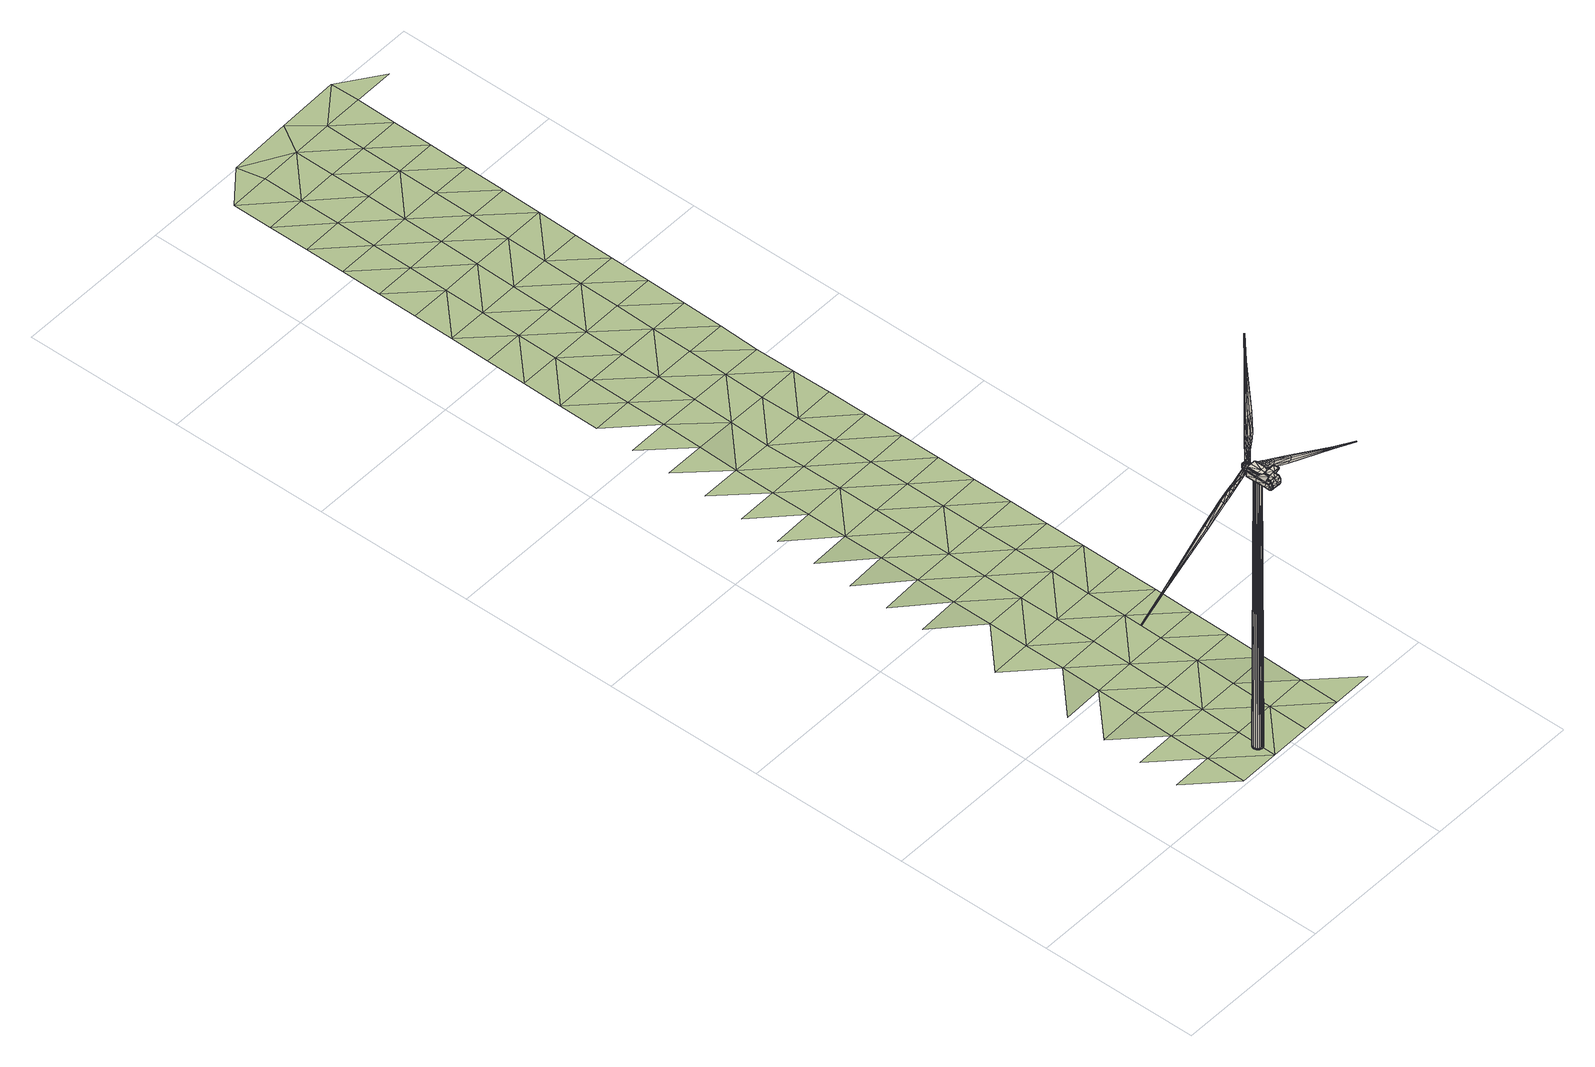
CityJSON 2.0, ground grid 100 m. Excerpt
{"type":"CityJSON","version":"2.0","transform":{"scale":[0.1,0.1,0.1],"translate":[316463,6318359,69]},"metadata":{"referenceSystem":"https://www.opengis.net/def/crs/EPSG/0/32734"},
"CityObjects":{
"otherconstruction1":{"type":"OtherConstruction","attributes":{"class":"wind_turbine","X":316549.18,"Y":6318372.56,"lat":-33.26,"lon":19.03,"manufacturer":"Vestas","model":"V100-2.0","rated_power_kw":2000,"rated_power_mw":2,"rotor_diameter_m":100,"rotor_radius_m":50,"swept_area_m2":7854,"blade_count":3,"blade_length_m":50,"hub_height_m":95,"tower_type":"steel_tube","tower_shape":"conical","cut_in_ms":3,"rated_ms":12,"cut_out_ms":22,"iec_class":"llb","generator_type":"DFIG","gearbox_type":"spur_planetary","gearbox_stages":3,"onshore":true,"offshore":false,"ground_height":71.12},"geometry":[{"type":"CompositeSurface","lod":"2","boundaries":[[[0,1,2]],[[1,3,2]],[[3,4,2]],[[5,6,7]],[[5,7,8]],[[9,8,7]],[[9,7,10]],[[2,9,10]],[[2,10,0]],[[11,12,13]],[[11,13,14]],[[15,16,17]],[[15,17,18]],[[19,20,21]],[[19,21,22]],[[23,24,25]],[[23,25,26]],[[27,5,28]],[[27,28,29]],[[30,31,32]],[[30,32,33]],[[34,35,36]],[[34,36,37]],[[38,2,4]],[[39,30,33]],[[39,33,40]],[[41,42,2]],[[41,2,38]],[[22,21,43]],[[22,43,40]],[[44,25,43]],[[44,43,21]],[[39,19,45]],[[39,45,30]],[[46,47,48]],[[46,48,49]],[[24,50,43]],[[24,43,25]],[[26,51,52]],[[26,52,36]],[[19,39,50]],[[19,50,20]],[[53,20,50]],[[53,50,24]],[[5,27,54]],[[5,54,55]],[[27,31,56]],[[27,56,54]],[[31,30,45]],[[31,45,56]],[[57,32,29]],[[57,29,58]],[[24,23,59]],[[24,59,53]],[[28,60,58]],[[28,58,29]],[[61,14,13]],[[61,13,62]],[[50,39,40]],[[50,40,43]],[[29,32,31]],[[29,31,27]],[[63,57,56]],[[63,56,45]],[[40,33,63]],[[40,63,22]],[[20,53,44]],[[20,44,21]],[[23,35,64]],[[23,64,59]],[[45,19,22]],[[45,22,63]],[[63,33,32]],[[63,32,57]],[[35,23,26]],[[35,26,36]],[[54,56,57]],[[54,57,58]],[[53,59,51]],[[53,51,44]],[[25,44,51]],[[25,51,26]],[[55,54,58]],[[55,58,60]],[[18,17,12]],[[18,12,11]],[[59,64,52]],[[59,52,51]],[[65,66,67]],[[65,67,68]],[[68,67,69]],[[68,69,70]],[[71,72,73]],[[71,73,74]],[[74,73,75]],[[74,75,76]],[[77,78,79]],[[77,79,80]],[[80,79,81]],[[80,81,82]],[[66,71,74]],[[66,74,67]],[[67,74,76]],[[67,76,69]],[[82,65,68]],[[82,68,80]],[[80,68,70]],[[80,70,77]],[[83,84,85]],[[83,85,86]],[[86,85,87]],[[86,87,88]],[[89,90,91]],[[89,91,92]],[[92,91,93]],[[92,93,94]],[[95,41,38]],[[95,38,96]],[[47,97,98]],[[47,98,48]],[[6,99,78]],[[6,78,7]],[[82,81,100]],[[82,100,62]],[[10,7,78]],[[10,78,77]],[[101,102,100]],[[101,100,81]],[[66,65,13]],[[66,13,12]],[[62,13,65]],[[62,65,82]],[[1,0,70]],[[1,70,69]],[[77,70,0]],[[77,0,10]],[[71,66,12]],[[71,12,17]],[[3,1,69]],[[3,69,76]],[[72,71,17]],[[72,17,16]],[[4,3,76]],[[4,76,75]],[[102,103,104]],[[102,104,100]],[[100,104,61]],[[100,61,62]],[[64,105,106]],[[64,106,52]],[[52,106,37]],[[52,37,36]],[[64,35,34]],[[64,34,105]],[[107,108,109]],[[109,108,110]],[[110,108,111]],[[112,113,114]],[[112,114,115]],[[116,117,114]],[[116,114,113]],[[108,107,117]],[[108,117,116]],[[11,14,118]],[[11,118,119]],[[15,18,120]],[[15,120,121]],[[122,123,124]],[[122,124,125]],[[126,127,128]],[[126,128,129]],[[130,131,132]],[[130,132,112]],[[133,134,135]],[[34,37,136]],[[34,136,137]],[[138,111,108]],[[139,140,134]],[[139,134,133]],[[141,138,108]],[[141,108,142]],[[123,143,124]],[[123,140,143]],[[144,124,143]],[[144,143,128]],[[139,133,145]],[[139,145,122]],[[46,49,146]],[[46,146,147]],[[129,128,143]],[[129,143,148]],[[127,136,149]],[[127,149,150]],[[122,148,139]],[[122,125,148]],[[151,129,148]],[[151,148,125]],[[112,152,153]],[[112,153,130]],[[130,153,133]],[[133,153,145]],[[154,155,131]],[[154,131,135]],[[129,151,156]],[[129,156,126]],[[132,131,155]],[[132,155,157]],[[61,158,118]],[[61,118,14]],[[148,143,140]],[[148,140,139]],[[131,133,135]],[[131,130,133]],[[159,153,154]],[[159,145,153]],[[140,123,159]],[[140,159,134]],[[125,124,144]],[[125,144,151]],[[126,156,160]],[[126,160,137]],[[145,159,123]],[[145,123,122]],[[159,154,135]],[[159,135,134]],[[137,136,127]],[[137,127,126]],[[153,155,154]],[[151,144,150]],[[151,150,156]],[[128,127,150]],[[128,150,144]],[[152,157,155]],[[152,155,153]],[[18,11,119]],[[18,119,120]],[[156,150,149]],[[156,149,160]],[[161,162,163]],[[161,163,164]],[[162,165,166]],[[162,166,163]],[[167,168,169]],[[167,169,170]],[[168,171,172]],[[168,172,169]],[[173,174,175]],[[173,175,176]],[[174,177,178]],[[174,178,175]],[[164,163,168]],[[164,168,167]],[[163,166,171]],[[163,171,168]],[[177,174,162]],[[177,162,161]],[[174,173,165]],[[174,165,162]],[[179,180,181]],[[179,181,182]],[[180,183,184]],[[180,184,181]],[[185,186,187]],[[185,187,188]],[[186,189,190]],[[186,190,187]],[[191,192,138]],[[191,138,141]],[[147,146,193]],[[147,193,194]],[[115,114,176]],[[115,176,195]],[[177,158,196]],[[177,196,178]],[[117,173,176]],[[117,176,114]],[[197,178,196]],[[197,196,198]],[[164,119,118]],[[164,118,161]],[[158,177,161]],[[158,161,118]],[[109,166,165]],[[109,165,107]],[[173,117,107]],[[173,107,165]],[[167,120,119]],[[167,119,164]],[[110,171,166]],[[110,166,109]],[[170,121,120]],[[170,120,167]],[[111,172,171]],[[111,171,110]],[[198,196,104]],[[198,104,103]],[[196,158,61]],[[196,61,104]],[[160,149,106]],[[160,106,105]],[[149,136,37]],[[149,37,106]],[[160,105,34]],[[160,34,137]],[[199,200,201]],[[199,201,202]],[[202,201,203]],[[202,203,204]],[[204,203,205]],[[204,205,206]],[[200,207,208]],[[200,208,201]],[[201,208,209]],[[201,209,203]],[[203,209,210]],[[203,210,205]],[[211,212,213]],[[211,213,214]],[[214,213,215]],[[214,215,216]],[[216,215,217]],[[216,217,218]],[[206,211,214]],[[206,214,204]],[[204,214,216]],[[204,216,202]],[[202,216,218]],[[202,218,199]],[[219,210,209]],[[219,209,220]],[[220,209,208]],[[220,208,221]],[[221,208,207]],[[221,207,222]],[[223,224,225]],[[223,225,226]],[[226,225,227]],[[226,227,228]],[[228,227,229]],[[228,229,230]],[[224,231,232]],[[224,232,225]],[[225,232,233]],[[225,233,227]],[[227,233,234]],[[227,234,229]],[[235,217,215]],[[235,215,236]],[[236,215,213]],[[236,213,237]],[[237,213,212]],[[237,212,238]],[[230,235,236]],[[230,236,228]],[[228,236,237]],[[228,237,226]],[[226,237,238]],[[226,238,223]],[[239,234,233]],[[239,233,240]],[[240,233,232]],[[240,232,241]],[[241,232,231]],[[241,231,242]],[[98,199,218]],[[98,218,48]],[[15,212,211]],[[15,211,16]],[[49,48,218]],[[49,218,217]],[[206,72,16]],[[206,16,211]],[[38,222,207]],[[38,207,96]],[[222,38,4]],[[4,219,220]],[[220,221,222]],[[4,220,222]],[[219,4,75]],[[219,75,210]],[[72,206,205]],[[72,205,73]],[[243,200,199]],[[243,199,98]],[[96,207,200]],[[96,200,243]],[[73,205,210]],[[73,210,75]],[[49,217,235]],[[49,235,146]],[[15,121,238]],[[15,238,212]],[[193,146,235]],[[193,235,230]],[[223,238,121]],[[223,121,170]],[[138,192,234]],[[138,234,239]],[[111,138,239]],[[239,240,241]],[[241,242,111]],[[239,241,111]],[[242,231,172]],[[242,172,111]],[[170,169,224]],[[170,224,223]],[[244,193,230]],[[244,230,229]],[[192,244,229]],[[192,229,234]],[[169,172,231]],[[169,231,224]],[[245,246,247]],[[245,247,248]],[[249,250,251]],[[249,251,252]],[[245,248,253]],[[245,253,254]],[[255,256,257]],[[255,257,258]],[[259,260,87]],[[259,87,85]],[[261,259,85]],[[261,85,84]],[[247,262,91]],[[247,91,90]],[[262,263,93]],[[262,93,91]],[[248,247,90]],[[248,90,253]],[[260,249,252]],[[260,252,87]],[[256,261,84]],[[256,84,257]],[[263,264,265]],[[263,265,93]],[[264,266,267]],[[264,267,265]],[[268,269,270]],[[268,270,271]],[[272,268,271]],[[272,271,273]],[[274,255,258]],[[274,258,275]],[[276,277,181]],[[276,181,184]],[[277,278,182]],[[277,182,181]],[[279,280,188]],[[279,188,187]],[[281,279,187]],[[281,187,190]],[[280,282,283]],[[280,283,188]],[[269,276,184]],[[269,184,270]],[[278,274,275]],[[278,275,182]],[[284,281,190]],[[284,190,285]],[[266,284,285]],[[266,285,267]],[[246,286,262]],[[246,262,247]],[[286,287,263]],[[286,263,262]],[[287,288,264]],[[287,264,263]],[[288,289,266]],[[288,266,264]],[[289,290,284]],[[289,284,266]],[[290,291,281]],[[290,281,284]],[[291,292,279]],[[291,279,281]],[[292,293,280]],[[292,280,279]],[[293,294,282]],[[293,282,280]],[[249,260,250]],[[260,259,295]],[[260,295,250]],[[259,261,296]],[[259,296,295]],[[261,256,297]],[[261,297,296]],[[256,255,298]],[[256,298,297]],[[255,274,299]],[[255,299,298]],[[274,278,300]],[[274,300,299]],[[278,277,301]],[[278,301,300]],[[277,276,268]],[[277,268,301]],[[276,269,268]],[[301,268,272]],[[301,272,302]],[[300,301,302]],[[300,302,303]],[[299,300,303]],[[299,303,304]],[[298,299,304]],[[298,304,305]],[[297,298,305]],[[297,305,306]],[[296,297,306]],[[296,306,307]],[[295,296,307]],[[295,307,308]],[[250,295,308]],[[250,308,309]],[[294,272,273]],[[294,273,310]],[[250,309,311]],[[250,311,251]],[[142,108,312]],[[142,312,132]],[[42,28,313]],[[42,313,2]],[[282,294,310]],[[282,310,283]],[[272,294,293]],[[302,272,293]],[[302,293,292]],[[303,302,292]],[[303,292,291]],[[304,303,291]],[[304,291,290]],[[305,304,290]],[[305,290,289]],[[306,305,289]],[[306,289,288]],[[307,306,288]],[[307,288,287]],[[308,307,287]],[[308,287,286]],[[309,308,286]],[[309,286,246]],[[309,245,254]],[[309,254,311]],[[309,246,245]],[[108,116,113]],[[108,113,312]],[[132,312,113]],[[132,113,112]],[[2,313,8]],[[2,8,9]],[[28,5,8]],[[28,8,313]],[[314,60,28]],[[314,28,42]],[[315,142,132]],[[315,132,157]],[[316,198,103]],[[316,103,317]],[[189,197,198]],[[189,198,316]],[[318,115,195]],[[318,195,185]],[[319,147,194]],[[319,194,179]],[[183,191,141]],[[183,141,320]],[[175,178,197]],[[175,197,321]],[[176,175,321]],[[176,321,195]],[[244,192,191]],[[244,191,322]],[[193,244,322]],[[193,322,194]],[[323,46,147]],[[323,147,319]],[[320,141,142]],[[320,142,315]],[[152,112,115]],[[152,115,318]],[[324,317,103]],[[324,103,102]],[[94,324,102]],[[94,102,101]],[[325,89,99]],[[325,99,6]],[[326,83,97]],[[326,97,47]],[[88,327,41]],[[88,41,95]],[[79,328,101]],[[79,101,81]],[[78,99,328]],[[78,328,79]],[[243,329,95]],[[243,95,96]],[[98,97,329]],[[98,329,243]],[[323,326,47]],[[323,47,46]],[[327,314,42]],[[327,42,41]],[[55,325,6]],[[55,6,5]],[[254,253,325]],[[254,325,55]],[[252,251,314]],[[252,314,327]],[[258,257,326]],[[258,326,323]],[[87,252,327]],[[87,327,88]],[[257,84,83]],[[257,83,326]],[[253,90,89]],[[253,89,325]],[[93,265,324]],[[93,324,94]],[[265,267,317]],[[265,317,324]],[[310,152,318]],[[310,318,283]],[[270,320,315]],[[270,315,271]],[[258,323,319]],[[258,319,275]],[[184,183,320]],[[184,320,270]],[[275,319,179]],[[275,179,182]],[[283,318,185]],[[283,185,188]],[[190,189,316]],[[190,316,285]],[[285,316,317]],[[285,317,267]],[[271,315,157]],[[271,157,273]],[[251,311,60]],[[251,60,314]],[[273,157,152]],[[273,152,310]],[[311,254,55]],[[311,55,60]],[[321,197,189]],[[321,189,186]],[[195,321,186]],[[195,186,185]],[[322,191,183]],[[322,183,180]],[[194,322,180]],[[194,180,179]],[[328,92,94]],[[328,94,101]],[[99,89,92]],[[99,92,328]],[[329,86,88]],[[329,88,95]],[[97,83,86]],[[97,86,329]],[[330,331,332]],[[330,332,333]],[[334,335,336]],[[334,336,337]],[[338,339,340]],[[338,340,341]],[[342,343,344]],[[342,344,345]],[[346,347,333]],[[346,333,348]],[[349,350,351]],[[349,351,352]],[[353,354,355]],[[353,355,335]],[[356,357,358]],[[356,358,359]],[[360,361,362]],[[360,362,363]],[[364,341,365]],[[364,365,366]],[[363,362,367]],[[363,367,368]],[[369,370,371]],[[369,371,372]],[[373,356,359]],[[373,359,374]],[[370,375,376]],[[370,376,371]],[[340,377,342]],[[340,342,378]],[[377,379,343]],[[377,343,342]],[[380,369,372]],[[380,372,381]],[[375,363,368]],[[375,368,376]],[[357,364,366]],[[357,366,358]],[[379,380,381]],[[379,381,343]],[[382,383,384]],[[382,384,385]],[[341,340,378]],[[341,378,365]],[[362,382,385]],[[362,385,367]],[[383,373,374]],[[383,374,384]],[[386,387,388]],[[386,388,389]],[[390,391,392]],[[390,392,393]],[[333,332,394]],[[333,394,348]],[[395,396,397]],[[395,397,398]],[[399,400,345]],[[399,345,401]],[[402,403,404]],[[402,404,405]],[[401,345,344]],[[401,344,406]],[[406,344,396]],[[406,396,395]],[[348,394,400]],[[348,400,399]],[[407,408,409]],[[407,409,410]],[[411,338,341]],[[411,341,364]],[[412,413,379]],[[412,379,377]],[[405,404,387]],[[405,387,386]],[[367,385,391]],[[367,391,388]],[[384,374,408]],[[384,408,392]],[[368,367,388]],[[368,388,387]],[[378,342,345]],[[378,345,400]],[[385,384,392]],[[385,392,391]],[[343,381,396]],[[343,396,344]],[[359,358,331]],[[359,331,409]],[[376,368,387]],[[376,387,404]],[[366,365,394]],[[366,394,332]],[[365,378,400]],[[365,400,394]],[[372,371,403]],[[372,403,397]],[[371,376,404]],[[371,404,403]],[[374,359,409]],[[374,409,408]],[[381,372,397]],[[381,397,396]],[[358,366,332]],[[358,332,331]],[[335,355,414]],[[335,414,336]],[[350,349,406]],[[350,406,395]],[[415,416,389]],[[415,389,390]],[[417,418,419]],[[417,419,420]],[[421,422,393]],[[421,393,407]],[[347,423,330]],[[347,330,333]],[[424,425,426]],[[424,426,427]],[[428,429,399]],[[428,399,401]],[[429,346,348]],[[429,348,399]],[[430,431,405]],[[430,405,386]],[[416,430,386]],[[416,386,389]],[[423,432,410]],[[423,410,330]],[[432,421,407]],[[432,407,410]],[[349,428,401]],[[349,401,406]],[[422,415,390]],[[422,390,393]],[[433,434,435]],[[433,435,436]],[[437,438,439]],[[437,439,440]],[[441,437,440]],[[441,440,442]],[[354,441,442]],[[354,442,355]],[[443,444,425]],[[443,425,424]],[[444,445,334]],[[444,334,425]],[[446,443,424]],[[446,424,447]],[[438,448,449]],[[438,449,439]],[[450,451,418]],[[450,418,417]],[[445,353,335]],[[445,335,334]],[[448,433,436]],[[448,436,449]],[[452,453,454]],[[452,454,455]],[[434,450,417]],[[434,417,435]],[[451,452,455]],[[451,455,418]],[[453,446,447]],[[453,447,454]],[[431,456,402]],[[431,402,405]],[[435,417,420]],[[435,420,457]],[[440,439,458]],[[440,458,459]],[[455,454,460]],[[455,460,461]],[[439,449,351]],[[439,351,458]],[[425,334,337]],[[425,337,426]],[[436,435,457]],[[436,457,352]],[[447,424,427]],[[447,427,462]],[[442,440,459]],[[442,459,463]],[[418,455,461]],[[418,461,419]],[[456,464,398]],[[456,398,402]],[[454,447,462]],[[454,462,460]],[[449,436,352]],[[449,352,351]],[[355,442,463]],[[355,463,414]],[[398,397,403]],[[398,403,402]],[[465,466,373]],[[465,373,383]],[[467,360,363]],[[467,363,375]],[[468,469,370]],[[468,370,369]],[[469,467,375]],[[469,375,370]],[[470,471,357]],[[470,357,356]],[[393,392,408]],[[393,408,407]],[[413,472,380]],[[413,380,379]],[[466,470,356]],[[466,356,373]],[[471,411,364]],[[471,364,357]],[[473,465,383]],[[473,383,382]],[[339,412,377]],[[339,377,340]],[[361,473,382]],[[361,382,362]],[[410,409,331]],[[410,331,330]],[[350,464,458]],[[350,458,351]],[[422,421,427]],[[422,427,426]],[[416,415,337]],[[416,337,336]],[[429,428,457]],[[429,457,420]],[[428,349,352]],[[428,352,457]],[[347,346,419]],[[347,419,461]],[[456,431,463]],[[456,463,459]],[[432,423,460]],[[432,460,462]],[[423,347,461]],[[423,461,460]],[[346,429,420]],[[346,420,419]],[[430,416,336]],[[430,336,414]],[[464,456,459]],[[464,459,458]],[[431,430,414]],[[431,414,463]],[[421,432,462]],[[421,462,427]],[[415,422,426]],[[415,426,337]],[[464,350,395]],[[464,395,398]],[[472,468,369]],[[472,369,380]],[[389,388,391]],[[389,391,390]],[[474,475,468]],[[474,468,472]],[[476,477,473]],[[476,473,361]],[[478,479,412]],[[478,412,339]],[[477,480,465]],[[477,465,473]],[[481,482,411]],[[481,411,471]],[[483,484,470]],[[483,470,466]],[[485,474,472]],[[485,472,413]],[[484,481,471]],[[484,471,470]],[[486,487,467]],[[486,467,469]],[[475,486,469]],[[475,469,468]],[[487,488,360]],[[487,360,467]],[[480,483,466]],[[480,466,465]],[[479,485,413]],[[479,413,412]],[[482,489,338]],[[482,338,411]],[[488,476,361]],[[488,361,360]],[[489,478,339]],[[489,339,338]],[[490,491,492]],[[492,493,494]],[[495,496,497]],[[498,499,500]],[[490,492,494]],[[494,495,497]],[[497,501,498]],[[498,500,490]],[[490,494,497]],[[497,498,490]],[[491,490,433]],[[491,433,448]],[[500,499,451]],[[500,451,450]],[[498,453,452]],[[498,501,446]],[[498,446,453]],[[501,497,443]],[[501,443,446]],[[497,444,443]],[[494,441,354]],[[493,492,438]],[[493,438,437]],[[492,491,448]],[[492,448,438]],[[490,434,433]],[[490,500,450]],[[490,450,434]],[[499,498,452]],[[499,452,451]],[[497,496,445]],[[497,445,444]],[[496,495,353]],[[496,353,445]],[[495,494,354]],[[495,354,353]],[[494,493,437]],[[494,437,441]],[[502,503,504]],[[502,504,505]],[[506,507,508]],[[506,508,509]],[[510,511,512]],[[510,512,513]],[[514,515,516]],[[514,516,517]],[[518,519,520]],[[521,522,523]],[[524,525,526]],[[524,526,527]],[[520,527,528]],[[520,528,518]],[[529,530,531]],[[532,533,534]],[[535,510,513]],[[535,513,536]],[[537,538,539]],[[537,539,540]],[[513,541,542]],[[513,542,536]],[[543,544,545]],[[543,545,546]],[[546,545,547]],[[546,547,548]],[[549,524,527]],[[549,527,520]],[[550,551,503]],[[550,503,502]],[[509,508,552]],[[509,552,553]],[[503,554,555]],[[503,555,504]],[[508,556,557]],[[508,557,552]],[[558,559,560]],[[558,560,541]],[[556,546,548]],[[556,548,557]],[[561,562,563]],[[561,563,564]],[[507,506,516]],[[507,516,564]],[[565,543,546]],[[565,546,556]],[[525,506,509]],[[525,509,526]],[[526,509,553]],[[526,553,566]],[[567,568,569]],[[567,569,570]],[[571,514,517]],[[571,517,572]],[[530,573,559]],[[530,559,558]],[[544,543,574]],[[544,574,575]],[[576,577,548]],[[576,548,547]],[[578,579,580]],[[578,580,581]],[[582,570,551]],[[582,551,550]],[[559,582,550]],[[559,550,560]],[[525,524,572]],[[525,572,517]],[[549,583,522]],[[549,522,521]],[[524,549,521]],[[524,521,572]],[[542,584,585]],[[542,585,533]],[[570,569,586]],[[570,586,551]],[[569,587,537]],[[569,537,586]],[[506,525,517]],[[506,517,516]],[[588,522,583]],[[588,589,523]],[[588,523,522]],[[590,535,536]],[[590,536,532]],[[591,588,583]],[[591,583,519]],[[511,531,512]],[[587,592,538]],[[587,538,537]],[[593,591,519]],[[593,519,529]],[[536,542,533]],[[536,533,532]],[[531,530,558]],[[531,558,512]],[[511,593,529]],[[511,529,531]],[[583,549,520]],[[583,520,519]],[[538,594,595]],[[538,595,539]],[[560,550,502]],[[560,502,584]],[[584,502,505]],[[584,505,585]],[[573,596,582]],[[573,582,559]],[[597,577,592]],[[597,592,587]],[[562,579,574]],[[562,574,563]],[[541,560,584]],[[541,584,542]],[[527,526,566]],[[527,566,528]],[[565,507,564]],[[565,564,563]],[[515,561,564]],[[515,564,516]],[[540,539,580]],[[540,580,598]],[[573,530,518]],[[573,518,528]],[[554,540,598]],[[554,598,555]],[[507,565,556]],[[507,556,508]],[[568,597,587]],[[568,587,569]],[[586,537,540]],[[586,540,554]],[[596,567,570]],[[596,570,582]],[[534,571,572]],[[534,572,521]],[[518,530,529]],[[518,529,519]],[[532,534,521]],[[532,521,523]],[[577,576,599]],[[577,599,592]],[[579,578,575]],[[579,575,574]],[[592,599,594]],[[592,594,538]],[[543,565,563]],[[543,563,574]],[[579,562,598]],[[579,598,580]],[[596,573,528]],[[596,528,566]],[[514,571,585]],[[514,585,505]],[[571,534,533]],[[571,533,585]],[[567,596,566]],[[567,566,553]],[[515,514,505]],[[515,505,504]],[[597,568,552]],[[597,552,557]],[[562,561,555]],[[562,555,598]],[[568,567,553]],[[568,553,552]],[[561,515,504]],[[561,504,555]],[[589,590,532]],[[589,532,523]],[[577,597,557]],[[577,557,548]],[[512,558,541]],[[512,541,513]],[[551,586,554]],[[551,554,503]],[[539,595,581]],[[539,581,580]],[[511,510,593]],[[593,510,535]],[[593,535,591]],[[588,590,589]],[[590,588,591]],[[590,591,535]],[[600,601,602]],[[600,602,603]],[[604,605,606]],[[604,606,607]],[[608,609,610]],[[608,610,611]],[[612,613,614]],[[612,614,615]],[[616,617,618]],[[619,620,621]],[[622,623,624]],[[622,624,625]],[[618,625,626]],[[618,626,616]],[[627,628,629]],[[630,608,611]],[[630,611,631]],[[632,633,634]],[[632,634,635]],[[611,636,637]],[[611,637,631]],[[638,639,640]],[[638,640,641]],[[641,640,642]],[[641,642,643]],[[644,622,625]],[[644,625,618]],[[645,646,601]],[[645,601,600]],[[607,606,647]],[[607,647,648]],[[601,649,650]],[[601,650,602]],[[606,651,652]],[[606,652,647]],[[653,654,655]],[[653,655,636]],[[651,641,643]],[[651,643,652]],[[656,657,658]],[[656,658,659]],[[605,604,614]],[[605,614,659]],[[660,638,641]],[[660,641,651]],[[623,604,607]],[[623,607,624]],[[624,607,648]],[[624,648,661]],[[662,663,664]],[[662,664,665]],[[666,612,615]],[[666,615,667]],[[668,669,654]],[[668,654,653]],[[639,638,670]],[[639,670,671]],[[672,673,643]],[[672,643,642]],[[674,675,676]],[[674,676,677]],[[678,665,646]],[[678,646,645]],[[654,678,645]],[[654,645,655]],[[623,622,667]],[[623,667,615]],[[644,620,619]],[[622,644,619]],[[622,619,667]],[[637,679,680]],[[637,680,628]],[[665,664,681]],[[665,681,646]],[[664,682,632]],[[664,632,681]],[[604,623,615]],[[604,615,614]],[[683,684,621]],[[683,621,620]],[[685,630,631]],[[685,631,627]],[[686,683,620]],[[686,620,617]],[[609,687,610]],[[682,688,633]],[[682,633,632]],[[689,686,617]],[[689,617,687]],[[631,637,628]],[[631,628,627]],[[687,668,653]],[[687,653,610]],[[609,689,687]],[[620,644,618]],[[620,618,617]],[[633,690,691]],[[633,691,634]],[[655,645,600]],[[655,600,679]],[[679,600,603]],[[679,603,680]],[[669,692,678]],[[669,678,654]],[[693,673,688]],[[693,688,682]],[[657,675,670]],[[657,670,658]],[[636,655,679]],[[636,679,637]],[[625,624,661]],[[625,661,626]],[[660,605,659]],[[660,659,658]],[[613,656,659]],[[613,659,614]],[[635,634,676]],[[635,676,694]],[[669,668,616]],[[669,616,626]],[[649,635,694]],[[649,694,650]],[[605,660,651]],[[605,651,606]],[[663,693,682]],[[663,682,664]],[[681,632,635]],[[681,635,649]],[[692,662,665]],[[692,665,678]],[[629,666,667]],[[629,667,619]],[[616,668,687]],[[616,687,617]],[[627,629,619]],[[627,619,621]],[[673,672,695]],[[673,695,688]],[[675,674,671]],[[675,671,670]],[[688,695,690]],[[688,690,633]],[[638,660,658]],[[638,658,670]],[[675,657,694]],[[675,694,676]],[[692,669,626]],[[692,626,661]],[[612,666,680]],[[612,680,603]],[[666,629,628]],[[666,628,680]],[[662,692,661]],[[662,661,648]],[[613,612,603]],[[613,603,602]],[[693,663,647]],[[693,647,652]],[[657,656,650]],[[657,650,694]],[[663,662,648]],[[663,648,647]],[[656,613,602]],[[656,602,650]],[[684,685,627]],[[684,627,621]],[[673,693,652]],[[673,652,643]],[[610,653,636]],[[610,636,611]],[[646,681,649]],[[646,649,601]],[[634,691,677]],[[634,677,676]],[[609,608,689]],[[689,608,630]],[[689,630,686]],[[683,685,684]],[[685,683,686]],[[685,686,630]],[[696,697,698]],[[696,698,699]],[[700,701,702]],[[700,702,703]],[[704,705,706]],[[704,706,707]],[[708,709,710]],[[708,710,711]],[[712,713,714]],[[715,716,717]],[[718,719,720]],[[718,720,721]],[[714,721,722]],[[714,722,712]],[[723,724,725]],[[726,727,728]],[[729,704,707]],[[729,707,730]],[[731,732,733]],[[731,733,734]],[[707,735,736]],[[707,736,730]],[[737,738,739]],[[737,739,740]],[[740,739,741]],[[740,741,742]],[[743,718,721]],[[743,721,714]],[[744,745,697]],[[744,697,696]],[[703,702,746]],[[703,746,747]],[[697,748,749]],[[697,749,698]],[[702,750,751]],[[702,751,746]],[[752,753,754]],[[752,754,735]],[[750,740,742]],[[750,742,751]],[[755,756,757]],[[755,757,758]],[[701,700,710]],[[701,710,758]],[[759,737,740]],[[759,740,750]],[[719,700,703]],[[719,703,720]],[[720,703,747]],[[720,747,760]],[[761,762,763]],[[761,763,764]],[[765,708,711]],[[765,711,766]],[[724,767,753]],[[724,753,752]],[[738,737,768]],[[738,768,769]],[[770,771,742]],[[770,742,741]],[[772,773,774]],[[772,774,775]],[[776,764,745]],[[776,745,744]],[[753,776,744]],[[753,744,754]],[[719,718,766]],[[719,766,711]],[[743,777,716]],[[743,716,715]],[[718,743,715]],[[718,715,766]],[[736,778,779]],[[736,779,727]],[[764,763,780]],[[764,780,745]],[[763,781,731]],[[763,731,780]],[[700,719,711]],[[700,711,710]],[[782,783,716]],[[782,716,777]],[[783,784,717]],[[783,717,716]],[[785,729,730]],[[785,730,726]],[[786,782,777]],[[786,777,713]],[[705,725,706]],[[781,787,732]],[[781,732,731]],[[786,713,723]],[[730,736,727]],[[730,727,726]],[[725,724,752]],[[725,752,706]],[[705,786,723]],[[705,723,725]],[[777,743,714]],[[777,714,713]],[[732,788,789]],[[732,789,733]],[[754,744,696]],[[754,696,778]],[[778,696,699]],[[778,699,779]],[[767,790,776]],[[767,776,753]],[[791,771,787]],[[791,787,781]],[[756,773,768]],[[756,768,757]],[[735,754,778]],[[735,778,736]],[[721,720,760]],[[721,760,722]],[[759,701,758]],[[759,758,757]],[[709,755,758]],[[709,758,710]],[[734,733,774]],[[734,774,792]],[[767,724,712]],[[767,712,722]],[[748,734,792]],[[748,792,749]],[[701,759,750]],[[701,750,702]],[[762,791,781]],[[762,781,763]],[[780,731,734]],[[780,734,748]],[[790,761,764]],[[790,764,776]],[[728,765,766]],[[728,766,715]],[[712,724,723]],[[712,723,713]],[[726,728,715]],[[726,715,717]],[[771,770,793]],[[771,793,787]],[[773,772,769]],[[773,769,768]],[[787,793,788]],[[787,788,732]],[[737,759,757]],[[737,757,768]],[[773,756,792]],[[773,792,774]],[[790,767,722]],[[790,722,760]],[[708,765,779]],[[708,779,699]],[[765,728,727]],[[765,727,779]],[[761,790,760]],[[761,760,747]],[[709,708,699]],[[709,699,698]],[[791,762,746]],[[791,746,751]],[[756,755,749]],[[756,749,792]],[[762,761,747]],[[762,747,746]],[[755,709,698]],[[755,698,749]],[[784,785,726]],[[784,726,717]],[[771,791,751]],[[771,751,742]],[[706,752,735]],[[706,735,707]],[[745,780,748]],[[745,748,697]],[[733,789,775]],[[733,775,774]],[[705,704,786]],[[786,704,729]],[[782,785,784]],[[782,784,783]],[[785,782,786]],[[785,786,729]],[[794,795,796]],[[796,797,798]],[[798,799,800]],[[800,801,802]],[[802,803,804]],[[804,805,806]],[[806,807,808]],[[808,809,810]],[[810,811,812]],[[812,813,794]],[[794,796,798]],[[798,800,802]],[[802,804,806]],[[806,808,810]],[[810,812,794]],[[794,798,802]],[[802,806,810]],[[802,810,794]],[[795,814,815]],[[795,815,796]],[[796,815,816]],[[796,816,797]],[[797,816,817]],[[797,817,798]],[[798,817,818]],[[798,818,799]],[[799,818,819]],[[799,819,800]],[[800,819,820]],[[800,820,801]],[[801,820,821]],[[801,821,802]],[[802,821,822]],[[802,822,803]],[[803,822,823]],[[803,823,804]],[[804,823,824]],[[804,824,805]],[[805,824,825]],[[805,825,806]],[[806,825,826]],[[806,826,807]],[[807,826,827]],[[807,827,808]],[[808,827,828]],[[808,828,809]],[[809,828,829]],[[809,829,810]],[[810,829,830]],[[810,830,811]],[[811,830,831]],[[811,831,812]],[[812,831,832]],[[812,832,813]],[[813,832,833]],[[813,833,794]],[[794,833,814]],[[794,814,795]],[[814,833,832]],[[832,831,830]],[[830,829,828]],[[828,827,826]],[[826,825,824]],[[824,823,822]],[[822,821,820]],[[820,819,818]],[[818,817,816]],[[816,815,814]],[[814,832,830]],[[830,828,826]],[[826,824,822]],[[822,820,818]],[[818,816,814]],[[814,830,826]],[[826,822,818]],[[826,818,814]],[[834,835,836]],[[836,837,838]],[[838,839,840]],[[840,841,842]],[[842,843,844]],[[844,845,846]],[[846,847,848]],[[848,849,850]],[[850,851,852]],[[852,853,834]],[[834,836,838]],[[838,840,842]],[[842,844,846]],[[846,848,850]],[[850,852,834]],[[834,838,842]],[[842,846,850]],[[842,850,834]],[[835,795,796]],[[835,796,836]],[[836,796,797]],[[836,797,837]],[[837,797,798]],[[837,798,838]],[[838,798,799]],[[838,799,839]],[[839,799,800]],[[839,800,840]],[[840,800,801]],[[840,801,841]],[[841,801,802]],[[841,802,842]],[[842,802,803]],[[842,803,843]],[[843,803,804]],[[843,804,844]],[[844,804,805]],[[844,805,845]],[[845,805,806]],[[845,806,846]],[[846,806,807]],[[846,807,847]],[[847,807,808]],[[847,808,848]],[[848,808,809]],[[848,809,849]],[[849,809,810]],[[849,810,850]],[[850,810,811]],[[850,811,851]],[[851,811,812]],[[851,812,852]],[[852,812,813]],[[852,813,853]],[[853,813,794]],[[853,794,834]],[[834,794,795]],[[834,795,835]],[[132,112,152]],[[28,60,55]],[[33,32,31]],[[152,157,132]],[[55,5,28]],[[31,30,33]]]}]},
"terrain1":{"type":"TINRelief","geometry":[{"type":"CompositeSurface","lod":"1","boundaries":[[[854,855,856]],[[857,856,858]],[[856,855,859]],[[860,858,861]],[[860,861,862]],[[856,863,858]],[[859,863,856]],[[864,862,865]],[[861,858,866]],[[863,866,858]],[[862,861,867]],[[865,868,869]],[[861,866,867]],[[863,859,870]],[[871,869,868]],[[865,862,872]],[[866,863,870]],[[872,862,867]],[[859,873,870]],[[874,868,865]],[[875,876,871]],[[872,874,865]],[[867,866,877]],[[870,878,866]],[[879,880,875]],[[881,871,868]],[[877,872,867]],[[874,882,868]],[[877,866,878]],[[873,883,870]],[[871,881,875]],[[884,885,879]],[[881,868,882]],[[874,872,886]],[[887,878,870]],[[872,877,888]],[[889,879,875]],[[890,891,884]],[[887,870,883]],[[882,874,886]],[[875,881,889]],[[872,888,886]],[[878,892,877]],[[884,879,893]],[[894,895,890]],[[887,892,878]],[[893,879,889]],[[881,882,896]],[[897,888,877]],[[886,898,882]],[[899,890,884]],[[900,887,883]],[[901,902,894]],[[892,897,877]],[[881,896,889]],[[884,893,899]],[[896,882,898]],[[886,888,903]],[[904,905,901]],[[897,903,888]],[[894,890,906]],[[907,893,889]],[[890,899,908]],[[909,898,886]],[[907,889,896]],[[901,894,906]],[[910,911,904]],[[903,909,886]],[[890,908,906]],[[899,893,912]],[[893,907,913]],[[901,914,904]],[[915,896,898]],[[916,910,917]],[[909,918,898]],[[908,899,912]],[[914,901,906]],[[912,893,913]],[[919,920,921]],[[896,915,907]],[[915,898,918]],[[921,917,919]],[[904,922,910]],[[908,923,906]],[[914,924,904]],[[907,925,913]],[[923,908,912]],[[920,926,927]],[[917,910,922]],[[920,919,928]],[[907,915,925]],[[904,924,922]],[[929,914,906]],[[912,913,930]],[[929,906,923]],[[920,928,926]],[[931,927,932]],[[917,933,919]],[[925,930,913]],[[924,914,934]],[[922,933,917]],[[935,931,932]],[[936,923,912]],[[914,929,934]],[[927,926,932]],[[928,919,937]],[[912,930,936]],[[933,937,919]],[[922,924,938]],[[939,929,923]],[[934,940,924]],[[941,935,942]],[[926,928,943]],[[932,944,935]],[[936,939,923]],[[928,937,943]],[[924,940,938]],[[941,942,945]],[[933,922,946]],[[934,929,947]],[[942,935,944]],[[932,926,948]],[[939,947,929]],[[937,933,946]],[[948,926,943]],[[922,938,946]],[[949,945,950]],[[951,940,934]],[[952,944,932]],[[950,945,942]],[[947,951,934]],[[948,952,932]],[[949,953,954]],[[943,937,955]],[[946,956,937]],[[938,940,957]],[[953,949,950]],[[951,958,940]],[[959,942,944]],[[955,948,943]],[[952,960,944]],[[955,937,956]],[[961,954,962]],[[938,957,946]],[[940,958,957]],[[942,959,950]],[[962,954,953]],[[959,944,960]],[[961,963,964]],[[952,948,965]],[[966,956,946]],[[948,955,967]],[[968,953,950]],[[963,961,962]],[[966,946,957]],[[960,952,965]],[[950,959,968]],[[948,967,965]],[[956,969,955]],[[962,953,970]],[[971,964,963]],[[966,969,956]],[[970,953,968]],[[971,972,964]],[[959,960,973]],[[974,967,955]],[[965,975,960]],[[976,963,962]],[[969,974,955]],[[959,973,968]],[[962,970,976]],[[973,960,975]],[[965,967,977]],[[974,977,967]],[[971,963,978]],[[979,970,968]],[[963,976,980]],[[981,975,965]],[[978,972,971]],[[979,968,973]],[[977,981,965]],[[963,980,978]],[[976,970,982]],[[970,979,983]],[[984,973,975]],[[981,985,975]],[[980,976,982]],[[982,970,983]],[[972,978,986]],[[973,984,979]],[[984,975,985]],[[980,987,978]],[[979,988,983]],[[987,980,982]],[[979,984,988]],[[982,983,989]],[[990,986,978]],[[990,978,987]],[[988,989,983]],[[991,987,982]],[[982,989,991]],[[992,990,987]],[[991,992,987]],[[986,990,993]],[[992,994,990]],[[993,990,994]],[[995,993,994]]]}]}
},
"vertices":[
[897,15,2046],[897,8,2030],[897,26,2022],[897,8,2013],[897,15,1997],[897,52,2033],[897,50,2051],[897,24,2051],[897,25,2033],[897,24,2032],[897,20,2051],[862,2,2031],[890,2,2031],[890,9,2047],[862,9,2047],[862,9,1997],[890,9,1997],[890,2,2012],[862,2,2012],[901,108,2042],[901,59,2094],[903,59,2094],[903,108,2042],[900,21,2100],[901,22,2098],[903,22,2099],[902,21,2102],[900,52,2033],[897,52,2031],[901,52,2031],[901,51,2033],[900,51,2033],[903,51,2031],[903,51,2033],[862,21,2101],[897,21,2101],[898,21,2103],[862,21,2103],[897,28,1992],[901,46,2042],[903,46,2042],[897,55,1992],[897,52,2022],[903,22,2094],[903,57,2099],[901,113,2034],[862,55,1986],[890,55,1986],[890,29,1986],[862,29,1986],[901,22,2094],[902,55,2102],[898,55,2103],[901,57,2098],[900,114,2033],[897,114,2033],[901,114,2033],[903,114,2031],[901,114,2031],[900,55,2100],[897,114,2031],[862,17,2058],[890,17,2058],[903,113,2033],[897,55,2101],[892,10,2047],[892,3,2031],[895,4,2031],[895,11,2046],[896,7,2031],[896,14,2046],[892,3,2013],[892,10,1997],[895,11,1997],[895,4,2013],[896,14,1997],[896,7,2013],[896,19,2053],[896,24,2053],[894,24,2055],[895,18,2055],[892,23,2057],[892,18,2057],[892,117,1986],[892,185,1986],[894,185,1988],[894,117,1988],[896,185,1990],[896,117,1990],[896,112,2053],[896,180,2053],[894,180,2055],[894,112,2055],[892,180,2057],[892,112,2057],[896,55,1990],[896,28,1990],[892,55,1986],[892,29,1986],[896,50,2053],[890,23,2058],[892,50,2057],[890,50,2058],[862,50,2058],[862,23,2058],[862,55,2101],[862,55,2103],[827,15,2046],[827,26,2022],[827,8,2030],[827,8,2013],[827,15,1997],[827,52,2033],[827,25,2033],[827,24,2051],[827,50,2051],[827,24,2032],[827,20,2051],[833,9,2047],[833,2,2031],[833,2,2012],[833,9,1997],[823,108,2042],[820,108,2042],[820,59,2094],[823,59,2094],[824,21,2100],[822,21,2102],[820,22,2099],[823,22,2098],[823,52,2033],[823,52,2031],[827,52,2031],[823,51,2033],[820,51,2033],[821,51,2031],[826,21,2103],[826,21,2101],[827,28,1992],[823,46,2042],[820,46,2042],[827,55,1992],[827,52,2022],[820,22,2094],[820,57,2099],[823,113,2034],[833,29,1986],[833,55,1986],[823,22,2094],[826,55,2103],[822,55,2102],[823,57,2098],[827,114,2033],[823,114,2033],[821,114,2031],[823,114,2031],[824,55,2100],[827,114,2031],[833,17,2058],[820,113,2033],[826,55,2101],[832,10,2047],[829,11,2046],[829,4,2031],[832,3,2031],[827,14,2046],[827,7,2031],[832,3,2013],[829,4,2013],[829,11,1997],[832,10,1997],[827,7,2013],[827,14,1997],[827,19,2053],[829,18,2055],[829,24,2055],[827,24,2053],[832,18,2057],[832,23,2057],[832,117,1986],[829,117,1988],[829,185,1988],[832,185,1986],[827,117,1990],[827,185,1990],[827,112,2053],[829,112,2055],[829,180,2055],[827,180,2053],[832,112,2057],[832,180,2057],[827,55,1990],[827,28,1990],[832,29,1986],[832,55,1986],[827,50,2053],[833,23,2058],[832,50,2057],[833,50,2058],[892,23,1986],[894,23,1988],[895,20,1989],[892,20,1987],[895,17,1990],[892,17,1989],[895,15,1992],[892,14,1991],[896,24,1990],[896,21,1991],[896,18,1993],[896,16,1995],[890,14,1990],[862,14,1990],[862,16,1988],[890,16,1988],[862,20,1986],[890,20,1986],[862,23,1986],[890,23,1986],[897,16,1996],[897,19,1994],[897,22,1992],[897,25,1992],[832,14,1991],[829,15,1992],[829,17,1990],[832,17,1989],[829,20,1989],[832,20,1987],[829,23,1988],[832,23,1986],[827,16,1995],[827,18,1993],[827,21,1991],[827,24,1990],[833,23,1986],[833,20,1986],[833,16,1988],[833,14,1990],[827,25,1992],[827,22,1992],[827,19,1994],[827,16,1996],[894,29,1988],[829,29,1988],[895,184,2033],[895,183,2033],[895,182,2052],[895,182,2051],[895,187,1992],[895,184,2022],[897,182,2022],[897,185,1992],[897,180,2051],[897,182,2033],[862,187,1988],[890,187,1988],[890,185,1986],[862,185,1986],[893,187,1990],[895,187,1991],[891,187,1988],[893,182,2054],[891,182,2055],[890,182,2056],[890,180,2058],[862,182,2056],[862,180,2058],[829,184,2022],[829,187,1992],[827,185,1992],[827,182,2022],[829,184,2031],[827,182,2031],[834,187,1988],[833,185,1986],[829,187,1991],[830,187,1990],[832,187,1988],[830,182,2054],[829,182,2052],[832,182,2055],[829,182,2051],[827,180,2051],[834,182,2056],[833,180,2058],[893,183,2033],[891,183,2033],[890,183,2033],[862,183,2033],[834,183,2033],[832,183,2033],[830,183,2033],[829,183,2033],[829,184,2033],[893,184,2022],[891,184,2022],[890,184,2022],[862,184,2022],[834,184,2022],[832,184,2022],[830,184,2022],[830,184,2031],[832,184,2031],[834,184,2031],[862,184,2031],[890,184,2031],[891,184,2031],[893,184,2031],[895,184,2031],[827,182,2033],[897,182,2031],[827,25,2031],[897,25,2031],[897,115,2022],[827,115,2022],[833,112,2058],[862,112,2058],[827,113,2051],[833,118,1986],[827,117,1992],[829,50,2055],[829,55,1988],[862,118,1986],[890,112,2058],[897,113,2051],[890,118,1986],[897,117,1992],[894,50,2055],[894,55,1988],[859,201,1991],[859,187,1991],[848,187,1994],[848,201,1994],[874,236,2020],[873,236,2024],[882,226,2027],[883,226,2019],[844,165,2005],[839,165,2013],[839,172,2013],[844,172,2005],[834,179,2022],[837,179,2033],[835,187,2034],[832,187,2023],[842,218,2003],[850,218,1997],[839,201,2001],[838,218,2032],[844,218,2040],[847,226,2037],[842,226,2030],[867,240,2022],[866,240,2024],[871,236,2028],[869,172,1998],[860,172,1997],[859,179,1993],[870,179,1994],[879,165,2036],[884,165,2028],[884,172,2028],[879,172,2036],[851,172,1999],[840,179,2002],[849,179,1996],[888,179,2029],[882,179,2039],[854,172,2043],[863,172,2044],[863,179,2048],[853,179,2047],[877,172,2003],[880,179,1999],[872,172,2041],[874,179,2045],[838,172,2022],[835,179,2012],[840,172,2031],[846,172,2038],[843,179,2041],[885,172,2019],[882,172,2010],[886,179,2008],[889,179,2018],[884,201,2040],[884,187,2040],[890,187,2030],[890,201,2030],[891,201,2018],[891,187,2018],[888,187,2007],[888,201,2007],[839,187,2001],[842,201,2043],[842,187,2043],[852,187,2049],[852,201,2049],[833,201,2011],[833,187,2011],[832,201,2023],[864,201,2050],[864,187,2050],[875,187,2047],[875,201,2047],[835,201,2034],[881,201,1998],[881,187,1998],[871,187,1992],[871,201,1992],[851,165,1999],[838,165,2022],[840,165,2031],[878,226,2035],[888,218,2019],[886,218,2029],[850,236,2017],[852,236,2012],[845,226,2006],[841,226,2014],[879,218,2001],[885,218,2009],[860,218,1994],[869,236,2011],[872,236,2015],[881,226,2011],[876,226,2004],[835,218,2022],[837,218,2012],[881,218,2038],[873,218,2044],[870,218,1996],[856,240,2023],[856,240,2021],[849,236,2021],[851,236,2026],[862,240,2026],[860,240,2026],[858,236,2032],[862,236,2033],[864,240,2026],[867,236,2031],[865,240,2016],[867,240,2018],[867,240,2020],[863,240,2015],[865,236,2009],[858,240,2025],[853,236,2030],[856,240,2019],[857,240,2017],[859,240,2015],[861,240,2015],[861,236,2008],[856,236,2010],[863,218,2047],[840,226,2022],[855,226,2041],[863,226,2042],[860,226,1999],[852,226,2001],[868,226,2000],[871,226,2040],[853,218,2045],[882,165,2010],[877,165,2003],[872,165,2041],[854,165,2043],[863,165,2044],[869,165,1998],[860,165,1997],[846,165,2038],[885,165,2019],[852,86,2031],[857,86,2033],[874,86,2025],[875,86,2019],[848,86,2016],[848,86,2021],[874,86,2014],[860,86,2007],[855,86,2008],[870,86,2010],[866,86,2007],[849,86,2027],[862,86,2034],[868,86,2033],[872,86,2029],[851,86,2011],[860,241,2021],[861,241,2021],[861,241,2022],[862,241,2022],[862,241,2021],[863,241,2021],[863,241,2020],[862,241,2020],[861,241,2019],[861,241,2020],[860,241,2020],[862,241,2019],[871,219,2254],[870,219,2210],[851,219,2209],[851,219,2254],[852,194,2209],[853,194,2172],[867,194,2172],[870,194,2210],[836,207,3023],[836,206,3023],[837,206,3022],[837,207,3022],[846,213,2254],[846,213,2209],[846,200,2209],[846,200,2254],[851,204,2810],[835,204,3022],[844,202,2810],[837,203,2810],[833,204,3022],[833,207,3022],[849,195,2408],[851,194,2254],[871,194,2254],[866,195,2409],[888,200,2409],[836,205,3022],[852,205,2810],[837,205,3022],[834,208,3022],[842,208,2810],[837,206,2810],[835,207,3023],[835,208,3022],[877,213,2134],[868,219,2086],[861,220,2086],[863,219,2134],[851,207,2810],[847,210,2810],[853,194,2085],[854,194,2022],[862,193,2022],[861,193,2086],[869,194,2022],[868,194,2086],[841,202,2810],[896,209,2254],[893,211,2210],[886,200,2172],[893,200,2210],[867,219,2172],[852,219,2172],[863,194,2134],[877,200,2135],[852,206,2810],[889,207,2409],[888,209,2409],[847,213,2171],[848,213,2134],[848,200,2134],[847,200,2171],[853,194,2134],[896,200,2254],[894,203,2210],[887,203,2172],[887,207,2172],[894,207,2210],[843,212,2408],[843,201,2408],[889,203,2409],[848,201,2085],[849,201,2022],[874,201,2022],[873,201,2086],[849,212,2022],[848,212,2085],[853,219,2085],[854,219,2022],[897,207,2254],[834,204,3022],[866,218,2409],[848,218,2408],[886,212,2172],[878,207,2134],[834,205,3023],[834,206,3023],[834,207,3023],[835,205,3023],[873,212,2086],[836,205,3023],[869,219,2022],[862,220,2022],[897,203,2254],[878,203,2134],[853,219,2134],[874,212,2022],[1058,219,1897],[1021,219,1920],[1030,219,1937],[1068,219,1915],[1029,194,1936],[996,194,1954],[989,194,1942],[1021,194,1920],[1742,207,1543],[1742,206,1543],[1741,206,1543],[1741,207,1543],[1071,213,1919],[1032,213,1941],[1032,200,1941],[1071,200,1919],[1550,204,1637],[1741,204,1544],[1553,202,1643],[1557,203,1649],[1742,204,1546],[1742,207,1546],[1203,195,1839],[1068,194,1914],[1058,194,1897],[1195,195,1824],[1184,200,1805],[1742,208,1546],[1554,208,1644],[1556,206,1649],[1742,207,1544],[1741,208,1544],[952,213,1952],[914,219,1984],[918,220,1990],[959,219,1964],[1550,207,1637],[1552,210,1641],[921,194,1997],[866,194,2028],[862,193,2021],[918,193,1990],[859,194,2015],[914,194,1984],[1555,202,1646],[1046,209,1875],[1009,211,1900],[980,200,1925],[1010,200,1901],[989,219,1942],[997,219,1955],[959,194,1964],[952,200,1952],[1549,206,1636],[1184,207,1804],[1184,209,1805],[999,213,1959],[966,213,1978],[966,200,1978],[999,200,1959],[963,194,1973],[1046,200,1875],[1009,203,1900],[980,203,1924],[980,207,1924],[1009,207,1900],[1206,212,1844],[1206,201,1844],[1549,205,1636],[1184,203,1804],[924,201,2001],[868,201,2032],[856,201,2011],[912,201,1980],[868,212,2032],[924,212,2001],[921,219,1997],[866,219,2028],[1046,207,1874],[1195,218,1824],[1204,218,1840],[980,212,1925],[951,207,1951],[1743,205,1545],[1743,206,1545],[1743,207,1545],[1742,205,1544],[1741,205,1543],[912,212,1980],[1742,205,1543],[859,219,2015],[862,220,2021],[1046,203,1874],[951,203,1951],[964,219,1973],[856,212,2011],[656,219,1914],[695,219,1935],[704,219,1919],[666,219,1896],[704,194,1919],[736,194,1939],[729,194,1951],[695,194,1935],[8,207,1499],[7,206,1499],[8,206,1500],[8,207,1500],[669,213,1891],[707,213,1914],[707,200,1914],[669,200,1891],[185,204,1618],[9,204,1498],[188,202,1612],[192,203,1606],[10,204,1497],[10,207,1497],[533,195,1817],[666,194,1896],[656,194,1914],[524,195,1832],[513,200,1851],[8,205,1499],[184,205,1619],[8,205,1500],[9,208,1497],[189,208,1610],[192,206,1606],[8,207,1498],[9,208,1498],[756,213,1978],[803,219,1995],[807,220,1988],[764,219,1966],[184,207,1618],[187,210,1614],[811,194,1982],[865,194,2015],[861,193,2021],[807,193,1988],[858,194,2027],[803,194,1995],[190,202,1609],[643,209,1935],[683,211,1954],[719,200,1967],[683,200,1954],[729,219,1951],[737,219,1938],[764,194,1966],[756,200,1978],[184,206,1619],[512,207,1852],[513,209,1851],[739,213,1934],[772,213,1953],[772,200,1953],[739,200,1934],[769,194,1958],[643,200,1935],[683,203,1955],[719,203,1968],[719,207,1968],[683,207,1955],[536,212,1812],[536,201,1812],[512,203,1852],[813,201,1978],[868,201,2011],[855,201,2032],[801,201,1999],[868,212,2011],[813,212,1978],[811,219,1982],[865,219,2015],[642,207,1936],[9,204,1497],[524,218,1832],[534,218,1816],[719,212,1967],[756,207,1979],[8,205,1497],[9,205,1497],[9,206,1497],[8,207,1497],[8,205,1498],[801,212,1999],[858,219,2027],[861,220,2021],[642,203,1936],[756,203,1979],[769,219,1957],[855,212,2032],[831,146,21],[829,136,21],[831,126,21],[835,116,21],[843,109,21],[852,105,21],[862,103,21],[872,105,21],[881,109,21],[888,116,21],[893,126,21],[894,136,21],[893,146,21],[888,155,21],[881,162,21],[872,167,21],[862,168,21],[852,167,21],[843,162,21],[835,155,21],[829,136,1],[831,126,1],[835,116,1],[843,109,1],[852,105,1],[862,103,1],[872,105,1],[881,109,1],[888,116,1],[893,126,1],[894,136,1],[893,146,1],[888,155,1],[881,162,1],[872,167,1],[862,168,1],[852,167,1],[843,162,1],[835,155,1],[831,146,1],[840,143,1993],[839,136,1993],[840,129,1993],[844,122,1993],[849,117,1993],[855,114,1993],[862,113,1993],[869,114,1993],[875,117,1993],[880,122,1993],[883,129,1993],[884,136,1993],[883,143,1993],[880,149,1993],[875,154,1993],[869,157,1993],[862,158,1993],[855,157,1993],[849,154,1993],[844,149,1993],
[359,265,15],[609,15,18],[609,265,23],[359,515,20],[609,515,28],[859,15,21],[359,765,26],[609,765,35],[609,1015,40],[859,265,26],[359,1015,30],[609,1265,46],[859,515,33],[859,765,41],[609,1515,48],[359,1515,39],[1109,265,29],[609,1765,47],[859,1015,47],[1109,15,25],[859,1265,52],[609,2015,49],[359,2015,34],[1109,765,47],[1109,515,37],[609,2265,51],[359,2265,33],[859,1765,53],[859,1515,53],[1359,15,31],[609,2515,52],[359,2515,35],[1109,1265,56],[1359,265,35],[1109,1015,53],[859,2015,53],[609,2765,51],[359,2765,39],[1359,515,44],[859,2265,54],[609,3015,50],[359,3015,42],[1109,1765,58],[1359,765,52],[1109,1515,58],[859,2515,55],[1609,15,36],[609,3265,49],[359,3265,44],[1359,1015,57],[609,3515,53],[359,3515,53],[859,3015,57],[1109,2015,59],[859,2765,56],[1359,1265,60],[609,3765,64],[359,3765,63],[1109,2515,61],[1109,2265,60],[859,3265,56],[1359,1765,63],[359,4015,67],[609,4015,70],[1359,1515,61],[609,4265,73],[359,4515,73],[359,4265,70],[859,3765,58],[1109,2765,62],[859,3515,51],[1359,2015,65],[609,4765,80],[359,4765,78],[609,4515,76],[1109,3015,62],[1359,2265,66],[359,5015,83],[609,5015,85],[859,4015,67],[1109,3265,62],[359,5265,88],[1359,2515,67],[859,4265,73],[1109,3765,57],[1359,2765,68],[1109,3515,60],[359,5515,93],[609,5515,96],[859,4515,78],[609,5265,91],[359,5765,97],[1109,4015,64],[1359,3015,68],[859,4765,83],[359,6015,100],[609,5765,101],[1359,3265,68],[859,5015,88],[609,6015,106],[359,6265,103],[1109,4515,79],[1109,4265,73],[1359,3765,64],[1359,3515,68],[859,5515,100],[859,5265,94],[359,6515,105],[609,6265,110],[609,6515,112],[359,6765,106],[1109,5015,90],[1359,4015,62],[1109,4765,85],[859,5765,106],[1359,4265,72],[859,6015,111],[609,6765,113],[572,6931,113],[1109,5515,102],[1359,4515,80],[1109,5265,96],[859,6265,115],[1359,4765,85],[859,6765,120],[1109,5765,109],[859,6515,117],[1359,5015,90],[1109,6265,118],[1109,6015,114],[1359,5515,104],[1359,5265,97],[963,6938,126],[1109,6515,122],[1359,5765,110],[1359,6015,115],[1109,6765,126],[1359,6265,121],[1359,6515,127],[1355,6946,131],[1359,6765,131],[1609,6765,136]
]}
